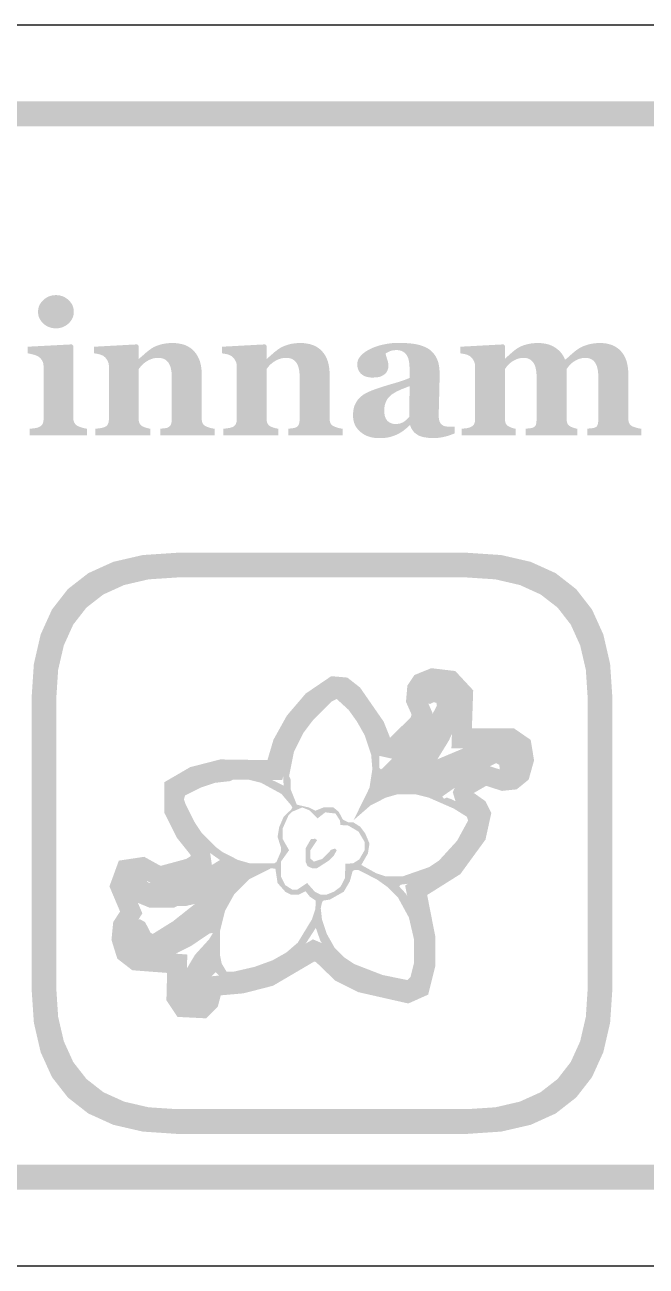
# Model space of a CAD drawing. Header units: millimetres. Extents: x 6 to 297, y 55 to 451.
# Drawn here: x 156.79 to 166.85, y 385.16 to 405.24 of the extents above; entities that cross this region are included whole.
import ezdxf

# ---------------------------------------------------------------- set-up
doc = ezdxf.new("R2010")
doc.units = ezdxf.units.MM
doc.layers.add('CUT', color=1, linetype='Continuous')
doc.layers.add('RASTER', color=7, linetype='Continuous')

msp = doc.modelspace()

# ---------------------------------------------------------------- hatches: boundary and pattern name
at = {"layer": 'RASTER'}
h = msp.add_hatch(color=7, dxfattribs=at)
h.paths.add_polyline_path([(141.2, 401.8), (141.234, 402.316), (141.337, 402.763), (141.509, 403.141), (141.75, 403.45), (142.059, 403.691), (142.438, 403.862), (142.884, 403.966), (143.4, 404), (200.6, 404), (201.116, 403.966), (201.563, 403.862), (201.941, 403.691), (202.25, 403.45), (202.491, 403.141), (202.663, 402.763), (202.766, 402.316), (202.8, 401.8), (202.8, 388.6), (202.766, 388.084), (202.663, 387.638), (202.491, 387.259), (202.25, 386.95), (201.941, 386.709), (201.563, 386.538), (201.116, 386.434), (200.6, 386.4), (143.4, 386.4), (142.884, 386.434), (142.438, 386.538), (142.059, 386.709), (141.75, 386.95), (141.509, 387.259), (141.337, 387.638), (141.234, 388.084), (141.2, 388.6)])
h.paths.add_polyline_path([(141.6, 401.8), (141.6, 388.6), (141.628, 388.178), (141.712, 387.813), (141.853, 387.503), (142.05, 387.25), (142.303, 387.053), (142.613, 386.912), (142.978, 386.828), (143.4, 386.8), (200.6, 386.8), (201.022, 386.828), (201.388, 386.912), (201.697, 387.053), (201.95, 387.25), (202.147, 387.503), (202.288, 387.813), (202.372, 388.178), (202.4, 388.6), (202.4, 401.8), (202.372, 402.222), (202.288, 402.588), (202.147, 402.897), (201.95, 403.15), (201.697, 403.347), (201.388, 403.487), (201.022, 403.572), (200.6, 403.6), (143.4, 403.6), (142.978, 403.572), (142.613, 403.487), (142.303, 403.347), (142.05, 403.15), (141.853, 402.897), (141.712, 402.588), (141.628, 402.222), (141.6, 401.8)], flags=0)
h = msp.add_hatch(color=7, dxfattribs=at)
h.paths.add_polyline_path([(157.797, 398.6), (156.871, 398.6), (156.871, 398.707), (156.881, 398.708), (156.89, 398.708), (156.899, 398.709), (156.909, 398.71), (156.918, 398.711), (156.927, 398.712), (156.937, 398.713), (156.946, 398.714), (156.955, 398.715), (156.963, 398.717), (156.972, 398.718), (156.98, 398.72), (156.988, 398.722), (156.995, 398.724), (157.002, 398.726), (157.009, 398.729), (157.02, 398.734), (157.03, 398.739), (157.04, 398.744), (157.049, 398.75), (157.057, 398.757), (157.063, 398.764), (157.07, 398.771), (157.075, 398.779), (157.079, 398.788), (157.083, 398.797), (157.086, 398.807), (157.089, 398.818), (157.091, 398.829), (157.093, 398.841), (157.093, 398.853), (157.094, 398.867), (157.094, 399.719), (157.093, 399.732), (157.092, 399.744), (157.09, 399.756), (157.088, 399.767), (157.085, 399.778), (157.081, 399.789), (157.076, 399.799), (157.07, 399.809), (157.064, 399.819), (157.058, 399.828), (157.051, 399.836), (157.044, 399.844), (157.036, 399.852), (157.029, 399.859), (157.02, 399.865), (157.012, 399.871), (157.005, 399.876), (156.997, 399.88), (156.988, 399.884), (156.979, 399.889), (156.968, 399.893), (156.957, 399.897), (156.945, 399.901), (156.932, 399.905), (156.919, 399.909), (156.906, 399.912), (156.893, 399.916), (156.881, 399.918), (156.869, 399.921), (156.857, 399.923), (156.846, 399.924), (156.834, 399.926), (156.834, 400.033), (157.552, 400.071), (157.574, 400.049), (157.574, 398.886), (157.575, 398.873), (157.576, 398.861), (157.577, 398.849), (157.58, 398.838), (157.583, 398.828), (157.587, 398.817), (157.591, 398.808), (157.596, 398.798), (157.602, 398.79), (157.608, 398.782), (157.615, 398.774), (157.623, 398.767), (157.631, 398.761), (157.64, 398.755), (157.649, 398.75), (157.659, 398.745), (157.667, 398.742), (157.674, 398.739), (157.682, 398.736), (157.69, 398.733), (157.698, 398.73), (157.706, 398.727), (157.715, 398.724), (157.724, 398.722), (157.732, 398.719), (157.741, 398.717), (157.75, 398.715), (157.76, 398.713), (157.769, 398.711), (157.778, 398.709), (157.787, 398.708), (157.797, 398.707)])
h.paths.add_polyline_path([(157.583, 400.598), (157.582, 400.571), (157.578, 400.544), (157.571, 400.519), (157.562, 400.495), (157.55, 400.472), (157.535, 400.45), (157.517, 400.428), (157.497, 400.408), (157.475, 400.39), (157.452, 400.374), (157.429, 400.361), (157.404, 400.35), (157.378, 400.341), (157.351, 400.335), (157.323, 400.331), (157.294, 400.33), (157.265, 400.331), (157.237, 400.335), (157.21, 400.341), (157.184, 400.35), (157.159, 400.361), (157.135, 400.374), (157.112, 400.39), (157.09, 400.408), (157.07, 400.428), (157.053, 400.45), (157.038, 400.472), (157.026, 400.495), (157.016, 400.519), (157.01, 400.544), (157.006, 400.571), (157.004, 400.598), (157.006, 400.625), (157.01, 400.652), (157.016, 400.677), (157.026, 400.701), (157.038, 400.725), (157.053, 400.747), (157.07, 400.768), (157.09, 400.788), (157.112, 400.807), (157.135, 400.823), (157.159, 400.837), (157.184, 400.848), (157.21, 400.856), (157.237, 400.863), (157.265, 400.866), (157.294, 400.868), (157.324, 400.866), (157.352, 400.863), (157.379, 400.856), (157.405, 400.848), (157.43, 400.837), (157.453, 400.823), (157.476, 400.807), (157.498, 400.788), (157.518, 400.768), (157.535, 400.747), (157.55, 400.725), (157.562, 400.701), (157.571, 400.677), (157.578, 400.652), (157.582, 400.625), (157.583, 400.598)])
for points in [[(159.865, 398.6), (158.983, 398.6), (158.983, 398.707), (158.991, 398.708), (158.998, 398.708), (159.006, 398.709), (159.014, 398.71), (159.023, 398.711), (159.032, 398.712), (159.041, 398.713), (159.051, 398.714), (159.06, 398.715), (159.069, 398.717), (159.078, 398.718), (159.086, 398.72), (159.093, 398.722), (159.099, 398.724), (159.105, 398.726), (159.111, 398.729), (159.118, 398.733), (159.125, 398.738), (159.131, 398.743), (159.137, 398.749), (159.142, 398.755), (159.147, 398.761), (159.151, 398.768), (159.155, 398.776), (159.158, 398.784), (159.161, 398.793), (159.163, 398.803), (159.165, 398.814), (159.166, 398.826), (159.167, 398.838), (159.168, 398.852), (159.168, 398.867), (159.168, 399.552), (159.167, 399.588), (159.165, 399.622), (159.16, 399.654), (159.154, 399.683), (159.147, 399.71), (159.137, 399.735), (159.126, 399.757), (159.113, 399.777), (159.098, 399.795), (159.082, 399.81), (159.065, 399.823), (159.045, 399.834), (159.024, 399.842), (159.001, 399.848), (158.977, 399.851), (158.951, 399.852), (158.937, 399.852), (158.922, 399.851), (158.908, 399.85), (158.895, 399.848), (158.881, 399.846), (158.868, 399.843), (158.855, 399.839), (158.842, 399.835), (158.829, 399.83), (158.817, 399.825), (158.804, 399.819), (158.792, 399.813), (158.78, 399.807), (158.767, 399.799), (158.755, 399.792), (158.743, 399.784), (158.733, 399.776), (158.723, 399.769), (158.714, 399.761), (158.705, 399.754), (158.697, 399.746), (158.689, 399.739), (158.682, 399.731), (158.675, 399.724), (158.669, 399.716), (158.663, 399.709), (158.657, 399.701), (158.651, 399.695), (158.646, 399.688), (158.641, 399.682), (158.636, 399.675), (158.632, 399.669), (158.632, 398.883), (158.632, 398.87), (158.633, 398.858), (158.634, 398.847), (158.635, 398.836), (158.638, 398.825), (158.64, 398.815), (158.643, 398.806), (158.646, 398.797), (158.65, 398.789), (158.655, 398.781), (158.66, 398.774), (158.666, 398.767), (158.672, 398.761), (158.679, 398.755), (158.687, 398.75), (158.695, 398.745), (158.701, 398.742), (158.707, 398.739), (158.714, 398.736), (158.721, 398.733), (158.729, 398.73), (158.737, 398.727), (158.745, 398.724), (158.753, 398.722), (158.762, 398.719), (158.771, 398.717), (158.78, 398.715), (158.788, 398.713), (158.797, 398.711), (158.805, 398.709), (158.814, 398.708), (158.822, 398.707), (158.822, 398.6), (157.932, 398.6), (157.932, 398.707), (157.941, 398.708), (157.95, 398.709), (157.959, 398.709), (157.968, 398.71), (157.978, 398.711), (157.987, 398.713), (157.996, 398.714), (158.006, 398.715), (158.015, 398.716), (158.024, 398.718), (158.032, 398.719), (158.04, 398.721), (158.048, 398.723), (158.055, 398.725), (158.063, 398.727), (158.069, 398.729), (158.081, 398.733), (158.091, 398.738), (158.1, 398.743), (158.109, 398.749), (158.116, 398.756), (158.123, 398.763), (158.129, 398.771), (158.134, 398.779), (158.138, 398.787), (158.141, 398.797), (158.145, 398.807), (158.147, 398.818), (158.149, 398.829), (158.15, 398.841), (158.151, 398.853), (158.151, 398.867), (158.151, 399.719), (158.151, 399.73), (158.15, 399.742), (158.148, 399.753), (158.146, 399.764), (158.142, 399.775), (158.138, 399.786), (158.133, 399.797), (158.128, 399.808), (158.122, 399.819), (158.115, 399.829), (158.108, 399.839), (158.101, 399.848), (158.093, 399.857), (158.085, 399.865), (158.076, 399.873), (158.066, 399.88), (158.06, 399.885), (158.052, 399.889), (158.045, 399.893), (158.037, 399.896), (158.028, 399.9), (158.019, 399.903), (158.01, 399.907), (158, 399.91), (157.99, 399.912), (157.979, 399.915), (157.968, 399.917), (157.957, 399.919), (157.946, 399.921), (157.935, 399.923), (157.923, 399.924), (157.911, 399.926), (157.911, 400.033), (158.61, 400.071), (158.632, 400.049), (158.632, 399.836), (158.638, 399.836), (158.648, 399.846), (158.659, 399.856), (158.671, 399.866), (158.683, 399.877), (158.696, 399.888), (158.709, 399.899), (158.723, 399.912), (158.737, 399.924), (158.752, 399.937), (158.766, 399.949), (158.78, 399.96), (158.794, 399.971), (158.807, 399.981), (158.82, 399.99), (158.833, 399.999), (158.846, 400.008), (158.86, 400.016), (158.875, 400.025), (158.891, 400.033), (158.908, 400.04), (158.927, 400.048), (158.946, 400.055), (158.966, 400.061), (158.988, 400.068), (159.01, 400.074), (159.032, 400.079), (159.055, 400.083), (159.079, 400.086), (159.102, 400.089), (159.126, 400.091), (159.151, 400.092), (159.175, 400.093), (159.233, 400.091), (159.287, 400.084), (159.338, 400.074), (159.384, 400.059), (159.427, 400.04), (159.466, 400.016), (159.502, 399.989), (159.533, 399.957), (159.561, 399.922), (159.586, 399.884), (159.606, 399.843), (159.623, 399.8), (159.636, 399.753), (159.645, 399.704), (159.651, 399.652), (159.653, 399.598), (159.653, 398.88), (159.653, 398.867), (159.654, 398.854), (159.655, 398.842), (159.657, 398.831), (159.659, 398.821), (159.662, 398.811), (159.665, 398.802), (159.669, 398.793), (159.673, 398.786), (159.679, 398.778), (159.685, 398.771), (159.692, 398.764), (159.7, 398.758), (159.709, 398.752), (159.718, 398.747), (159.729, 398.742), (159.735, 398.74), (159.741, 398.737), (159.748, 398.734), (159.755, 398.732), (159.763, 398.729), (159.77, 398.727), (159.778, 398.724), (159.787, 398.722), (159.796, 398.719), (159.805, 398.717), (159.814, 398.715), (159.824, 398.713), (159.834, 398.711), (159.844, 398.709), (159.854, 398.708), (159.865, 398.707)], [(161.935, 398.6), (161.053, 398.6), (161.053, 398.707), (161.06, 398.708), (161.068, 398.708), (161.076, 398.709), (161.084, 398.71), (161.093, 398.711), (161.102, 398.712), (161.111, 398.713), (161.121, 398.714), (161.13, 398.715), (161.139, 398.717), (161.148, 398.718), (161.155, 398.72), (161.163, 398.722), (161.169, 398.724), (161.175, 398.726), (161.181, 398.729), (161.188, 398.733), (161.195, 398.738), (161.201, 398.743), (161.207, 398.749), (161.212, 398.755), (161.217, 398.761), (161.221, 398.768), (161.225, 398.776), (161.228, 398.784), (161.23, 398.793), (161.233, 398.803), (161.234, 398.814), (161.236, 398.826), (161.237, 398.838), (161.238, 398.852), (161.238, 398.867), (161.238, 399.552), (161.237, 399.588), (161.234, 399.622), (161.23, 399.654), (161.224, 399.683), (161.216, 399.71), (161.207, 399.735), (161.196, 399.757), (161.183, 399.777), (161.168, 399.795), (161.152, 399.81), (161.134, 399.823), (161.115, 399.834), (161.094, 399.842), (161.071, 399.848), (161.047, 399.851), (161.021, 399.852), (161.006, 399.852), (160.992, 399.851), (160.978, 399.85), (160.964, 399.848), (160.951, 399.846), (160.938, 399.843), (160.925, 399.839), (160.912, 399.835), (160.899, 399.83), (160.887, 399.825), (160.874, 399.819), (160.862, 399.813), (160.85, 399.807), (160.837, 399.799), (160.825, 399.792), (160.813, 399.784), (160.803, 399.776), (160.793, 399.769), (160.783, 399.761), (160.775, 399.754), (160.766, 399.746), (160.759, 399.739), (160.752, 399.731), (160.745, 399.724), (160.739, 399.716), (160.733, 399.709), (160.727, 399.701), (160.721, 399.695), (160.716, 399.688), (160.711, 399.682), (160.706, 399.675), (160.702, 399.669), (160.702, 398.883), (160.702, 398.87), (160.703, 398.858), (160.704, 398.847), (160.705, 398.836), (160.707, 398.825), (160.71, 398.815), (160.713, 398.806), (160.716, 398.797), (160.72, 398.789), (160.725, 398.781), (160.73, 398.774), (160.736, 398.767), (160.742, 398.761), (160.749, 398.755), (160.757, 398.75), (160.765, 398.745), (160.771, 398.742), (160.777, 398.739), (160.784, 398.736), (160.791, 398.733), (160.799, 398.73), (160.806, 398.727), (160.815, 398.724), (160.823, 398.722), (160.832, 398.719), (160.841, 398.717), (160.849, 398.715), (160.858, 398.713), (160.867, 398.711), (160.875, 398.709), (160.884, 398.708), (160.892, 398.707), (160.892, 398.6), (160.001, 398.6), (160.001, 398.707), (160.011, 398.708), (160.02, 398.709), (160.029, 398.709), (160.038, 398.71), (160.048, 398.711), (160.057, 398.713), (160.066, 398.714), (160.075, 398.715), (160.085, 398.716), (160.093, 398.718), (160.102, 398.719), (160.11, 398.721), (160.118, 398.723), (160.125, 398.725), (160.132, 398.727), (160.139, 398.729), (160.15, 398.733), (160.161, 398.738), (160.17, 398.743), (160.179, 398.749), (160.186, 398.756), (160.193, 398.763), (160.199, 398.771), (160.204, 398.779), (160.208, 398.787), (160.211, 398.797), (160.214, 398.807), (160.217, 398.818), (160.219, 398.829), (160.22, 398.841), (160.221, 398.853), (160.221, 398.867), (160.221, 399.719), (160.221, 399.73), (160.22, 399.742), (160.218, 399.753), (160.215, 399.764), (160.212, 399.775), (160.208, 399.786), (160.203, 399.797), (160.198, 399.808), (160.192, 399.819), (160.185, 399.829), (160.178, 399.839), (160.171, 399.848), (160.163, 399.857), (160.154, 399.865), (160.146, 399.873), (160.136, 399.88), (160.129, 399.885), (160.122, 399.889), (160.114, 399.893), (160.106, 399.896), (160.098, 399.9), (160.089, 399.903), (160.079, 399.907), (160.07, 399.91), (160.059, 399.912), (160.049, 399.915), (160.038, 399.917), (160.027, 399.919), (160.016, 399.921), (160.005, 399.923), (159.993, 399.924), (159.981, 399.926), (159.981, 400.033), (160.68, 400.071), (160.702, 400.049), (160.702, 399.836), (160.708, 399.836), (160.718, 399.846), (160.729, 399.856), (160.741, 399.866), (160.753, 399.877), (160.766, 399.888), (160.779, 399.899), (160.793, 399.912), (160.807, 399.924), (160.822, 399.937), (160.836, 399.949), (160.85, 399.96), (160.864, 399.971), (160.877, 399.981), (160.89, 399.99), (160.903, 399.999), (160.916, 400.008), (160.93, 400.016), (160.945, 400.025), (160.961, 400.033), (160.978, 400.04), (160.996, 400.048), (161.016, 400.055), (161.036, 400.061), (161.058, 400.068), (161.08, 400.074), (161.102, 400.079), (161.125, 400.083), (161.148, 400.086), (161.172, 400.089), (161.196, 400.091), (161.22, 400.092), (161.245, 400.093), (161.303, 400.091), (161.357, 400.084), (161.407, 400.074), (161.454, 400.059), (161.497, 400.04), (161.536, 400.016), (161.572, 399.989), (161.603, 399.957), (161.631, 399.922), (161.656, 399.884), (161.676, 399.843), (161.693, 399.8), (161.706, 399.753), (161.715, 399.704), (161.721, 399.652), (161.723, 399.598), (161.723, 398.88), (161.723, 398.867), (161.724, 398.854), (161.725, 398.842), (161.727, 398.831), (161.729, 398.821), (161.732, 398.811), (161.735, 398.802), (161.739, 398.793), (161.743, 398.786), (161.749, 398.778), (161.755, 398.771), (161.762, 398.764), (161.77, 398.758), (161.779, 398.752), (161.788, 398.747), (161.799, 398.742), (161.805, 398.74), (161.811, 398.737), (161.818, 398.734), (161.825, 398.732), (161.832, 398.729), (161.84, 398.727), (161.848, 398.724), (161.857, 398.722), (161.865, 398.719), (161.874, 398.717), (161.884, 398.715), (161.893, 398.713), (161.903, 398.711), (161.914, 398.709), (161.924, 398.708), (161.935, 398.707)], [(166.769, 398.6), (165.896, 398.6), (165.896, 398.707), (165.904, 398.708), (165.912, 398.709), (165.921, 398.71), (165.929, 398.711), (165.937, 398.712), (165.946, 398.713), (165.955, 398.714), (165.963, 398.714), (165.972, 398.715), (165.98, 398.716), (165.988, 398.718), (165.996, 398.719), (166.003, 398.721), (166.01, 398.724), (166.016, 398.726), (166.022, 398.729), (166.03, 398.733), (166.037, 398.737), (166.043, 398.743), (166.048, 398.748), (166.053, 398.755), (166.057, 398.762), (166.06, 398.77), (166.063, 398.778), (166.065, 398.787), (166.067, 398.796), (166.068, 398.807), (166.07, 398.817), (166.071, 398.829), (166.071, 398.841), (166.072, 398.853), (166.072, 398.867), (166.072, 399.551), (166.071, 399.587), (166.068, 399.621), (166.064, 399.653), (166.058, 399.683), (166.051, 399.71), (166.042, 399.735), (166.031, 399.757), (166.018, 399.777), (166.004, 399.795), (165.989, 399.81), (165.972, 399.823), (165.953, 399.834), (165.933, 399.842), (165.912, 399.848), (165.889, 399.851), (165.865, 399.852), (165.85, 399.852), (165.835, 399.851), (165.82, 399.85), (165.806, 399.847), (165.792, 399.845), (165.779, 399.841), (165.766, 399.837), (165.753, 399.833), (165.741, 399.828), (165.729, 399.822), (165.718, 399.816), (165.706, 399.811), (165.695, 399.804), (165.684, 399.798), (165.673, 399.791), (165.663, 399.784), (165.653, 399.776), (165.643, 399.768), (165.634, 399.761), (165.625, 399.753), (165.617, 399.745), (165.61, 399.737), (165.603, 399.73), (165.597, 399.722), (165.591, 399.715), (165.586, 399.707), (165.581, 399.7), (165.576, 399.694), (165.571, 399.687), (165.566, 399.681), (165.562, 399.675), (165.558, 399.669), (165.558, 398.883), (165.558, 398.87), (165.558, 398.858), (165.559, 398.846), (165.561, 398.835), (165.562, 398.825), (165.565, 398.815), (165.567, 398.806), (165.57, 398.797), (165.574, 398.789), (165.578, 398.781), (165.582, 398.774), (165.588, 398.768), (165.594, 398.761), (165.601, 398.755), (165.608, 398.75), (165.616, 398.745), (165.622, 398.742), (165.628, 398.739), (165.635, 398.736), (165.641, 398.733), (165.648, 398.73), (165.655, 398.727), (165.662, 398.724), (165.67, 398.722), (165.677, 398.719), (165.685, 398.717), (165.693, 398.715), (165.701, 398.713), (165.709, 398.711), (165.717, 398.709), (165.725, 398.708), (165.733, 398.707), (165.733, 398.6), (164.897, 398.6), (164.897, 398.707), (164.904, 398.708), (164.912, 398.708), (164.919, 398.709), (164.928, 398.71), (164.936, 398.711), (164.945, 398.712), (164.955, 398.713), (164.964, 398.714), (164.974, 398.715), (164.983, 398.717), (164.991, 398.718), (164.999, 398.72), (165.006, 398.722), (165.012, 398.724), (165.018, 398.726), (165.023, 398.729), (165.03, 398.733), (165.037, 398.738), (165.043, 398.743), (165.048, 398.749), (165.053, 398.755), (165.057, 398.761), (165.061, 398.768), (165.063, 398.776), (165.065, 398.784), (165.067, 398.793), (165.069, 398.803), (165.07, 398.814), (165.071, 398.826), (165.072, 398.838), (165.073, 398.852), (165.073, 398.867), (165.073, 399.551), (165.072, 399.587), (165.069, 399.621), (165.065, 399.653), (165.059, 399.683), (165.052, 399.71), (165.043, 399.735), (165.032, 399.757), (165.019, 399.777), (165.005, 399.795), (164.99, 399.81), (164.973, 399.823), (164.954, 399.834), (164.934, 399.842), (164.913, 399.848), (164.89, 399.851), (164.866, 399.852), (164.851, 399.852), (164.836, 399.851), (164.821, 399.85), (164.807, 399.847), (164.793, 399.845), (164.78, 399.841), (164.767, 399.837), (164.754, 399.833), (164.742, 399.828), (164.73, 399.822), (164.718, 399.816), (164.707, 399.811), (164.696, 399.804), (164.685, 399.798), (164.674, 399.791), (164.664, 399.784), (164.654, 399.776), (164.644, 399.768), (164.635, 399.761), (164.626, 399.753), (164.618, 399.745), (164.611, 399.737), (164.604, 399.73), (164.598, 399.722), (164.592, 399.715), (164.587, 399.707), (164.582, 399.7), (164.577, 399.694), (164.572, 399.687), (164.567, 399.681), (164.563, 399.675), (164.559, 399.669), (164.559, 398.883), (164.559, 398.87), (164.559, 398.858), (164.56, 398.847), (164.562, 398.836), (164.564, 398.825), (164.566, 398.816), (164.569, 398.806), (164.572, 398.798), (164.575, 398.79), (164.58, 398.782), (164.585, 398.775), (164.59, 398.768), (164.596, 398.761), (164.603, 398.755), (164.611, 398.75), (164.619, 398.745), (164.625, 398.742), (164.631, 398.739), (164.637, 398.736), (164.644, 398.733), (164.651, 398.73), (164.658, 398.727), (164.665, 398.724), (164.672, 398.722), (164.68, 398.719), (164.687, 398.717), (164.695, 398.715), (164.703, 398.713), (164.711, 398.711), (164.719, 398.709), (164.727, 398.708), (164.736, 398.707), (164.736, 398.6), (163.858, 398.6), (163.858, 398.707), (163.868, 398.708), (163.877, 398.708), (163.887, 398.709), (163.896, 398.71), (163.905, 398.711), (163.915, 398.712), (163.924, 398.713), (163.933, 398.714), (163.942, 398.715), (163.951, 398.717), (163.959, 398.718), (163.967, 398.72), (163.975, 398.722), (163.982, 398.724), (163.989, 398.726), (163.996, 398.729), (164.007, 398.734), (164.018, 398.739), (164.027, 398.744), (164.036, 398.75), (164.043, 398.757), (164.05, 398.764), (164.056, 398.771), (164.061, 398.779), (164.065, 398.788), (164.068, 398.797), (164.071, 398.807), (164.074, 398.818), (164.076, 398.829), (164.077, 398.841), (164.078, 398.853), (164.078, 398.867), (164.078, 399.719), (164.078, 399.731), (164.077, 399.742), (164.075, 399.754), (164.072, 399.765), (164.068, 399.777), (164.064, 399.788), (164.059, 399.799), (164.053, 399.811), (164.047, 399.822), (164.04, 399.832), (164.033, 399.841), (164.026, 399.85), (164.018, 399.859), (164.01, 399.867), (164.002, 399.874), (163.993, 399.88), (163.986, 399.885), (163.979, 399.889), (163.971, 399.893), (163.963, 399.896), (163.955, 399.9), (163.946, 399.903), (163.936, 399.907), (163.927, 399.91), (163.916, 399.912), (163.906, 399.915), (163.895, 399.917), (163.884, 399.919), (163.873, 399.921), (163.862, 399.923), (163.85, 399.924), (163.838, 399.926), (163.838, 400.033), (164.537, 400.071), (164.559, 400.049), (164.559, 399.842), (164.564, 399.842), (164.575, 399.852), (164.586, 399.861), (164.597, 399.872), (164.609, 399.882), (164.622, 399.893), (164.635, 399.905), (164.648, 399.917), (164.662, 399.929), (164.676, 399.942), (164.69, 399.953), (164.703, 399.964), (164.717, 399.975), (164.73, 399.985), (164.743, 399.994), (164.756, 400.003), (164.768, 400.011), (164.782, 400.019), (164.797, 400.027), (164.813, 400.035), (164.83, 400.043), (164.848, 400.05), (164.867, 400.057), (164.886, 400.063), (164.907, 400.069), (164.929, 400.075), (164.951, 400.079), (164.973, 400.084), (164.996, 400.087), (165.02, 400.089), (165.044, 400.091), (165.068, 400.092), (165.093, 400.093), (165.134, 400.092), (165.173, 400.088), (165.211, 400.082), (165.247, 400.075), (165.281, 400.064), (165.313, 400.052), (165.343, 400.037), (165.372, 400.02), (165.399, 400.001), (165.424, 399.981), (165.447, 399.959), (165.468, 399.936), (165.487, 399.911), (165.504, 399.885), (165.519, 399.857), (165.531, 399.828), (165.544, 399.828), (165.555, 399.838), (165.567, 399.848), (165.579, 399.859), (165.592, 399.871), (165.605, 399.882), (165.619, 399.895), (165.633, 399.907), (165.648, 399.921), (165.664, 399.934), (165.679, 399.946), (165.693, 399.958), (165.707, 399.969), (165.721, 399.979), (165.735, 399.989), (165.748, 399.998), (165.761, 400.006), (165.776, 400.015), (165.792, 400.024), (165.809, 400.032), (165.826, 400.04), (165.845, 400.047), (165.865, 400.055), (165.885, 400.061), (165.907, 400.068), (165.929, 400.074), (165.952, 400.079), (165.975, 400.083), (165.999, 400.086), (166.023, 400.089), (166.047, 400.091), (166.072, 400.092), (166.097, 400.093), (166.15, 400.091), (166.201, 400.085), (166.248, 400.074), (166.292, 400.06), (166.333, 400.042), (166.371, 400.019), (166.406, 399.993), (166.437, 399.962), (166.465, 399.928), (166.489, 399.89), (166.51, 399.849), (166.527, 399.804), (166.54, 399.756), (166.549, 399.705), (166.555, 399.65), (166.557, 399.592), (166.557, 398.88), (166.557, 398.867), (166.558, 398.854), (166.559, 398.842), (166.561, 398.831), (166.563, 398.82), (166.566, 398.81), (166.569, 398.801), (166.573, 398.793), (166.577, 398.785), (166.582, 398.777), (166.589, 398.77), (166.595, 398.764), (166.603, 398.757), (166.612, 398.752), (166.621, 398.747), (166.631, 398.742), (166.637, 398.74), (166.644, 398.737), (166.65, 398.734), (166.658, 398.732), (166.665, 398.729), (166.673, 398.727), (166.681, 398.724), (166.689, 398.722), (166.698, 398.719), (166.707, 398.717), (166.717, 398.715), (166.726, 398.713), (166.737, 398.711), (166.747, 398.709), (166.758, 398.708), (166.769, 398.707)]]:
    msp.add_hatch(color=7, dxfattribs=at).paths.add_polyline_path(points)
h = msp.add_hatch(color=7, dxfattribs=at)
h.paths.add_polyline_path([(163.746, 398.631), (163.729, 398.624), (163.712, 398.617), (163.694, 398.611), (163.675, 398.604), (163.656, 398.598), (163.636, 398.591), (163.615, 398.585), (163.593, 398.579), (163.571, 398.574), (163.549, 398.569), (163.526, 398.565), (163.503, 398.562), (163.479, 398.559), (163.456, 398.558), (163.432, 398.556), (163.407, 398.556), (163.364, 398.557), (163.323, 398.559), (163.285, 398.564), (163.251, 398.569), (163.219, 398.577), (163.191, 398.586), (163.165, 398.597), (163.142, 398.61), (163.122, 398.624), (163.103, 398.639), (163.086, 398.656), (163.071, 398.675), (163.057, 398.694), (163.045, 398.716), (163.035, 398.738), (163.026, 398.763), (163.018, 398.763), (163.005, 398.75), (162.993, 398.739), (162.981, 398.727), (162.969, 398.716), (162.957, 398.706), (162.945, 398.696), (162.933, 398.687), (162.922, 398.678), (162.91, 398.669), (162.898, 398.661), (162.886, 398.653), (162.874, 398.645), (162.861, 398.638), (162.849, 398.631), (162.836, 398.624), (162.823, 398.618), (162.806, 398.61), (162.789, 398.603), (162.772, 398.596), (162.755, 398.59), (162.739, 398.584), (162.722, 398.579), (162.706, 398.574), (162.69, 398.57), (162.673, 398.566), (162.655, 398.563), (162.635, 398.561), (162.614, 398.558), (162.591, 398.557), (162.566, 398.556), (162.54, 398.555), (162.512, 398.555), (162.471, 398.556), (162.43, 398.561), (162.392, 398.569), (162.355, 398.58), (162.319, 398.594), (162.285, 398.611), (162.253, 398.631), (162.222, 398.655), (162.194, 398.681), (162.17, 398.709), (162.149, 398.739), (162.132, 398.772), (162.119, 398.806), (162.11, 398.842), (162.104, 398.88), (162.102, 398.921), (162.102, 398.944), (162.104, 398.967), (162.106, 398.988), (162.109, 399.009), (162.112, 399.029), (162.117, 399.048), (162.122, 399.066), (162.128, 399.083), (162.135, 399.099), (162.143, 399.115), (162.151, 399.13), (162.16, 399.145), (162.17, 399.16), (162.18, 399.174), (162.191, 399.188), (162.203, 399.201), (162.214, 399.212), (162.226, 399.223), (162.238, 399.233), (162.251, 399.243), (162.263, 399.253), (162.277, 399.262), (162.291, 399.27), (162.305, 399.278), (162.32, 399.286), (162.335, 399.293), (162.35, 399.301), (162.366, 399.308), (162.382, 399.315), (162.398, 399.322), (162.415, 399.329), (162.432, 399.335), (162.465, 399.347), (162.501, 399.36), (162.538, 399.372), (162.577, 399.385), (162.617, 399.397), (162.659, 399.41), (162.703, 399.423), (162.748, 399.436), (162.793, 399.449), (162.834, 399.461), (162.872, 399.473), (162.908, 399.485), (162.94, 399.496), (162.969, 399.508), (162.995, 399.518), (163.018, 399.529), (163.018, 399.669), (163.017, 399.679), (163.017, 399.689), (163.017, 399.7), (163.016, 399.712), (163.015, 399.724), (163.014, 399.737), (163.013, 399.751), (163.012, 399.766), (163.01, 399.781), (163.008, 399.795), (163.005, 399.808), (163.003, 399.821), (162.999, 399.834), (162.996, 399.845), (162.991, 399.857), (162.987, 399.867), (162.981, 399.879), (162.975, 399.89), (162.968, 399.9), (162.96, 399.91), (162.952, 399.92), (162.943, 399.929), (162.933, 399.938), (162.922, 399.946), (162.911, 399.954), (162.899, 399.96), (162.885, 399.966), (162.871, 399.97), (162.857, 399.974), (162.841, 399.976), (162.824, 399.978), (162.807, 399.978), (162.791, 399.978), (162.776, 399.977), (162.761, 399.976), (162.747, 399.974), (162.734, 399.971), (162.722, 399.968), (162.71, 399.964), (162.699, 399.96), (162.688, 399.956), (162.678, 399.951), (162.669, 399.946), (162.66, 399.942), (162.652, 399.937), (162.644, 399.932), (162.636, 399.928), (162.629, 399.923), (162.631, 399.915), (162.633, 399.906), (162.635, 399.896), (162.638, 399.886), (162.641, 399.874), (162.645, 399.862), (162.649, 399.848), (162.654, 399.833), (162.659, 399.818), (162.663, 399.804), (162.667, 399.789), (162.67, 399.774), (162.672, 399.76), (162.674, 399.746), (162.674, 399.732), (162.675, 399.718), (162.675, 399.711), (162.674, 399.704), (162.673, 399.697), (162.672, 399.69), (162.67, 399.682), (162.667, 399.673), (162.665, 399.665), (162.662, 399.655), (162.658, 399.646), (162.654, 399.638), (162.65, 399.63), (162.646, 399.622), (162.641, 399.615), (162.635, 399.608), (162.63, 399.602), (162.624, 399.596), (162.615, 399.589), (162.606, 399.582), (162.597, 399.576), (162.588, 399.57), (162.578, 399.565), (162.568, 399.56), (162.558, 399.555), (162.548, 399.551), (162.537, 399.547), (162.524, 399.544), (162.511, 399.541), (162.495, 399.539), (162.478, 399.537), (162.46, 399.536), (162.441, 399.535), (162.42, 399.535), (162.39, 399.535), (162.362, 399.538), (162.336, 399.543), (162.312, 399.549), (162.29, 399.558), (162.269, 399.568), (162.251, 399.58), (162.234, 399.594), (162.219, 399.609), (162.206, 399.626), (162.196, 399.643), (162.187, 399.662), (162.18, 399.682), (162.175, 399.703), (162.172, 399.725), (162.171, 399.748), (162.172, 399.769), (162.175, 399.788), (162.18, 399.808), (162.187, 399.826), (162.196, 399.844), (162.208, 399.862), (162.221, 399.879), (162.236, 399.896), (162.253, 399.912), (162.27, 399.927), (162.289, 399.941), (162.308, 399.955), (162.329, 399.968), (162.35, 399.981), (162.372, 399.992), (162.395, 400.003), (162.419, 400.014), (162.443, 400.024), (162.468, 400.033), (162.494, 400.042), (162.521, 400.051), (162.549, 400.058), (162.578, 400.065), (162.607, 400.071), (162.637, 400.077), (162.666, 400.082), (162.695, 400.086), (162.723, 400.09), (162.751, 400.092), (162.778, 400.094), (162.804, 400.095), (162.83, 400.096), (162.865, 400.095), (162.9, 400.095), (162.933, 400.093), (162.966, 400.091), (162.999, 400.089), (163.03, 400.086), (163.061, 400.083), (163.091, 400.079), (163.12, 400.074), (163.149, 400.068), (163.177, 400.061), (163.204, 400.053), (163.23, 400.044), (163.256, 400.033), (163.281, 400.022), (163.305, 400.009), (163.327, 399.996), (163.348, 399.981), (163.368, 399.964), (163.386, 399.946), (163.404, 399.927), (163.42, 399.906), (163.435, 399.884), (163.449, 399.86), (163.462, 399.835), (163.472, 399.808), (163.482, 399.779), (163.489, 399.748), (163.495, 399.716), (163.499, 399.681), (163.502, 399.645), (163.502, 399.606), (163.502, 399.564), (163.502, 399.52), (163.502, 399.474), (163.501, 399.425), (163.5, 399.375), (163.499, 399.323), (163.497, 399.27), (163.496, 399.214), (163.494, 399.159), (163.493, 399.11), (163.492, 399.065), (163.491, 399.026), (163.49, 398.991), (163.49, 398.961), (163.489, 398.935), (163.489, 398.915), (163.49, 398.899), (163.49, 398.884), (163.492, 398.869), (163.494, 398.856), (163.497, 398.843), (163.5, 398.832), (163.504, 398.821), (163.509, 398.811), (163.514, 398.802), (163.52, 398.793), (163.527, 398.785), (163.534, 398.778), (163.542, 398.771), (163.551, 398.765), (163.56, 398.759), (163.57, 398.754), (163.576, 398.751), (163.584, 398.749), (163.593, 398.746), (163.602, 398.744), (163.612, 398.743), (163.623, 398.742), (163.635, 398.741), (163.648, 398.74), (163.661, 398.739), (163.674, 398.739), (163.687, 398.739), (163.699, 398.738), (163.711, 398.738), (163.723, 398.738), (163.734, 398.738), (163.746, 398.738)])
h.paths.add_polyline_path([(163.018, 399.394), (162.997, 399.387), (162.977, 399.38), (162.956, 399.372), (162.936, 399.364), (162.916, 399.356), (162.895, 399.348), (162.875, 399.339), (162.855, 399.33), (162.835, 399.321), (162.817, 399.312), (162.799, 399.303), (162.782, 399.293), (162.766, 399.284), (162.751, 399.274), (162.736, 399.265), (162.723, 399.255), (162.71, 399.244), (162.698, 399.233), (162.686, 399.221), (162.675, 399.208), (162.665, 399.195), (162.655, 399.18), (162.646, 399.166), (162.638, 399.15), (162.631, 399.134), (162.625, 399.117), (162.619, 399.099), (162.615, 399.081), (162.612, 399.062), (162.609, 399.042), (162.608, 399.021), (162.607, 399), (162.608, 398.972), (162.611, 398.947), (162.615, 398.923), (162.62, 398.901), (162.628, 398.882), (162.637, 398.864), (162.647, 398.848), (162.659, 398.834), (162.673, 398.822), (162.687, 398.812), (162.702, 398.803), (162.717, 398.796), (162.734, 398.79), (162.751, 398.786), (162.769, 398.784), (162.788, 398.783), (162.807, 398.784), (162.826, 398.785), (162.844, 398.788), (162.861, 398.791), (162.877, 398.796), (162.892, 398.802), (162.907, 398.808), (162.92, 398.816), (162.933, 398.825), (162.945, 398.834), (162.957, 398.843), (162.969, 398.853), (162.98, 398.863), (162.991, 398.874), (163.002, 398.886), (163.012, 398.897)], flags=0)
h = msp.add_hatch(color=7, dxfattribs=at)
h.paths.add_polyline_path([(156.9, 394.35), (156.937, 394.901), (157.047, 395.378), (157.23, 395.782), (157.488, 396.113), (157.818, 396.37), (158.222, 396.553), (158.699, 396.663), (159.25, 396.7), (163.95, 396.7), (164.501, 396.663), (164.978, 396.553), (165.382, 396.37), (165.713, 396.112), (165.97, 395.782), (166.153, 395.378), (166.263, 394.901), (166.3, 394.35), (166.3, 389.65), (166.263, 389.099), (166.153, 388.622), (165.97, 388.218), (165.713, 387.888), (165.382, 387.63), (164.978, 387.447), (164.501, 387.337), (163.95, 387.3), (159.25, 387.3), (158.699, 387.337), (158.222, 387.447), (157.818, 387.63), (157.488, 387.888), (157.23, 388.218), (157.047, 388.622), (156.937, 389.099), (156.9, 389.65)])
h.paths.add_polyline_path([(157.3, 394.35), (157.3, 389.65), (157.33, 389.193), (157.422, 388.797), (157.574, 388.462), (157.788, 388.188), (158.062, 387.974), (158.397, 387.822), (158.793, 387.73), (159.25, 387.7), (163.95, 387.7), (164.407, 387.73), (164.803, 387.822), (165.138, 387.974), (165.413, 388.188), (165.626, 388.462), (165.778, 388.797), (165.87, 389.193), (165.9, 389.65), (165.9, 394.35), (165.87, 394.807), (165.778, 395.203), (165.626, 395.538), (165.413, 395.813), (165.138, 396.026), (164.803, 396.178), (164.407, 396.27), (163.95, 396.3), (159.25, 396.3), (158.793, 396.27), (158.397, 396.178), (158.062, 396.026), (157.788, 395.813), (157.574, 395.538), (157.422, 395.203), (157.33, 394.807), (157.3, 394.35)], flags=0)
h = msp.add_hatch(color=7, dxfattribs=at)
h.paths.add_polyline_path([(163.368, 394.833), (163.757, 394.787), (164.047, 394.475), (164.026, 393.859), (164.708, 393.859), (164.978, 393.673), (165.032, 393.342), (164.945, 393.031), (164.751, 392.873), (164.511, 392.848), (164.257, 392.93), (164.061, 392.817), (164.057, 392.807), (164.054, 392.817), (164.244, 392.682), (164.34, 392.49), (164.246, 392.061), (163.839, 391.502), (163.302, 391.164), (163.433, 390.496), (163.433, 390.009), (163.319, 389.553), (162.997, 389.409), (162.19, 389.592), (161.814, 389.779), (161.506, 390.076), (161.477, 390.089), (160.807, 389.696), (160.328, 389.573), (159.962, 389.541), (159.913, 389.356), (159.726, 389.169), (159.261, 389.192), (159.082, 389.461), (159.093, 389.904), (158.53, 389.947), (158.287, 390.135), (158.193, 390.437), (158.221, 390.726), (158.332, 390.897), (158.16, 391.303), (158.312, 391.72), (158.723, 391.782), (158.988, 391.635), (159.404, 391.748), (159.475, 391.793), (159.471, 391.815), (159.252, 392.089), (159.049, 392.492), (159.049, 392.989), (159.466, 393.232), (159.953, 393.357), (160.717, 393.346), (160.815, 393.677), (161.031, 394.065), (161.337, 394.423), (161.75, 394.704), (162.011, 394.681), (162.216, 394.52), (162.599, 393.967), (162.703, 393.704), (162.699, 393.705), (163.036, 394.037), (163.05, 394.084), (162.959, 394.289), (162.982, 394.552), (163.095, 394.722)])
h.paths.add_polyline_path([(163.412, 394.506), (163.307, 394.463), (163.293, 394.442), (163.285, 394.343), (163.39, 394.107), (163.319, 393.867), (162.8, 393.354), (162.467, 393.429), (162.315, 393.815), (161.98, 394.298), (161.888, 394.371), (161.836, 394.375), (161.552, 394.183), (161.295, 393.881), (161.112, 393.552), (160.955, 393.022), (159.991, 393.037), (159.589, 392.933), (159.369, 392.805), (159.369, 392.568), (159.522, 392.263), (159.776, 391.947), (159.82, 391.635), (159.535, 391.451), (158.946, 391.293), (158.663, 391.449), (158.548, 391.432), (158.504, 391.311), (158.693, 390.866), (158.532, 390.618), (158.518, 390.47), (158.563, 390.326), (158.65, 390.259), (159.42, 390.201), (159.405, 389.554), (159.438, 389.504), (159.601, 389.496), (159.626, 389.521), (159.71, 389.841), (160.274, 389.889), (160.684, 389.995), (161.454, 390.447), (161.686, 390.347), (162, 390.044), (162.298, 389.896), (162.964, 389.745), (163.046, 389.781), (163.113, 390.048), (163.113, 390.465), (162.946, 391.318), (163.616, 391.74), (163.948, 392.195), (164.003, 392.448), (163.993, 392.468), (163.779, 392.62), (163.717, 392.827), (163.809, 393.04), (164.219, 393.278), (164.545, 393.173), (164.623, 393.181), (164.664, 393.214), (164.704, 393.36), (164.684, 393.487), (164.608, 393.539), (163.695, 393.539), (163.722, 394.354), (163.603, 394.483), (163.412, 394.506)], flags=0)
h = msp.add_hatch(color=7, dxfattribs=at)
h.paths.add_polyline_path([(163.414, 394.593), (163.566, 394.601), (163.653, 394.555), (163.76, 394.476), (163.831, 394.335), (163.831, 394.095), (163.805, 393.989), (163.653, 393.662), (163.467, 393.359), (164.017, 393.59), (164.363, 393.67), (164.576, 393.644), (164.716, 393.572), (164.77, 393.519), (164.815, 393.404), (164.754, 393.2), (164.663, 393.104), (164.629, 393.085), (164.488, 393.104), (164.469, 393.271), (164.416, 393.298), (164.063, 393.12), (163.547, 392.758), (163.573, 392.721), (163.619, 392.74), (163.698, 392.713), (163.946, 392.588), (164.079, 392.482), (164.097, 392.368), (164.044, 392.235), (163.946, 392.041), (163.813, 391.855), (163.547, 391.589), (163.3, 391.437), (163.087, 391.358), (162.874, 391.331), (162.848, 391.304), (162.962, 391.18), (163.087, 390.932), (163.193, 390.507), (163.193, 390.002), (163.095, 389.702), (163.007, 389.656), (162.795, 389.683), (162.236, 389.842), (161.989, 389.967), (161.67, 390.26), (161.572, 390.427), (161.5, 390.632), (161.261, 390.26), (160.995, 390.074), (160.695, 389.922), (160.163, 389.789), (160.004, 389.789), (159.879, 389.914), (159.756, 389.797), (159.685, 389.683), (159.711, 389.577), (159.693, 389.462), (159.552, 389.364), (159.411, 389.409), (159.313, 389.55), (159.313, 389.736), (159.366, 389.896), (159.544, 390.196), (159.772, 390.446), (159.836, 390.552), (159.783, 390.542), (159.48, 390.34), (159.233, 390.215), (158.967, 390.135), (158.728, 390.135), (158.56, 390.207), (158.454, 390.34), (158.409, 390.48), (158.454, 390.648), (158.497, 390.712), (158.568, 390.746), (158.648, 390.773), (158.736, 390.728), (158.826, 390.552), (158.861, 390.534), (159.188, 390.738), (159.544, 391.02), (159.392, 390.985), (159.259, 390.985), (159.206, 390.959), (158.808, 390.959), (158.507, 391.084), (158.409, 391.251), (158.409, 391.384), (158.454, 391.472), (158.534, 391.552), (158.621, 391.57), (158.709, 391.525), (158.773, 391.376), (158.808, 391.358), (158.94, 391.358), (159.339, 391.464), (159.818, 391.65), (159.95, 391.73), (159.81, 391.828), (159.597, 392.041), (159.464, 392.227), (159.366, 392.394), (159.259, 392.66), (159.278, 392.828), (159.411, 392.934), (159.578, 393.006), (159.818, 393.085), (160.083, 393.139), (160.456, 393.139), (160.721, 393.059), (160.979, 392.934), (160.961, 393.298), (161.04, 393.564), (161.165, 393.811), (161.272, 393.971), (161.564, 394.29), (161.838, 394.468), (161.952, 394.422), (162.058, 394.316), (162.324, 393.944), (162.502, 393.537), (162.529, 393.431), (162.529, 393.218), (162.555, 393.192), (163.175, 393.795), (163.387, 394.088), (163.459, 394.228), (163.451, 394.274), (163.406, 394.282), (163.353, 394.255), (163.239, 394.274), (163.193, 394.335), (163.193, 394.414), (163.265, 394.529)])
h.paths.add_polyline_path([(161.838, 394.335), (161.75, 394.29), (161.458, 393.997), (161.298, 393.784), (161.147, 393.484), (161.067, 393.085), (161.093, 393.032), (161.093, 392.873), (161.192, 392.626), (161.386, 392.58), (161.492, 392.527), (161.625, 392.58), (161.785, 392.58), (161.872, 392.509), (161.936, 392.386), (162.024, 392.341), (162.104, 392.341), (162.218, 392.269), (162.298, 392.163), (162.369, 391.996), (162.343, 391.836), (162.236, 391.65), (162.476, 391.517), (162.635, 391.464), (162.901, 391.464), (163.334, 391.615), (163.494, 391.722), (163.786, 392.041), (163.964, 392.368), (163.946, 392.429), (163.733, 392.562), (163.326, 392.74), (163.114, 392.793), (162.821, 392.793), (162.635, 392.74), (162.388, 392.615), (162.112, 392.376), (162.369, 392.899), (162.415, 393.2), (162.396, 393.431), (162.29, 393.75), (162.165, 393.971), (162.032, 394.157)], flags=0)
h.paths.add_polyline_path([(160.163, 393.032), (160.11, 393.006), (159.871, 392.979), (159.632, 392.899), (159.384, 392.774), (159.366, 392.713), (159.392, 392.634), (159.544, 392.333), (159.65, 392.174), (159.889, 391.934), (159.996, 391.855), (160.243, 391.73), (160.429, 391.677), (160.828, 391.677), (160.862, 391.695), (160.934, 391.863), (160.934, 391.942), (160.881, 392.102), (160.907, 392.261), (160.979, 392.429), (161.101, 392.546), (161.12, 392.58), (161.101, 392.615), (160.942, 392.801), (160.615, 392.979), (160.402, 393.032)], flags=0)
h.paths.add_polyline_path([(161.28, 392.58), (161.112, 392.509), (161.059, 392.455), (160.961, 392.235), (160.961, 392.075), (161.067, 391.889), (160.934, 391.703), (160.934, 391.464), (161.006, 391.323), (161.12, 391.251), (161.2, 391.251), (161.359, 391.358), (161.484, 391.217), (161.572, 391.172), (161.678, 391.172), (161.793, 391.217), (161.899, 391.296), (161.971, 391.437), (161.979, 391.669), (162.104, 391.677), (162.202, 391.738), (162.29, 391.889), (162.29, 392.022), (162.191, 392.19), (162.024, 392.288), (161.899, 392.296), (161.891, 392.368), (161.819, 392.482), (161.652, 392.501), (161.527, 392.402), (161.394, 392.535)], flags=0)
h.paths.add_polyline_path([(161.42, 392.067), (161.492, 392.075), (161.519, 392.049), (161.412, 391.889), (161.412, 391.756), (161.466, 391.703), (161.606, 391.748), (161.75, 391.897), (161.811, 391.916), (161.838, 391.889), (161.793, 391.802), (161.713, 391.722), (161.519, 391.597), (161.439, 391.597), (161.367, 391.631), (161.333, 391.703), (161.333, 391.916)], flags=0)
h.paths.add_polyline_path([(160.775, 391.597), (160.421, 391.419), (160.182, 391.18), (160.03, 390.906), (159.95, 390.587), (159.95, 390.188), (159.977, 390.055), (160.057, 389.922), (160.163, 389.922), (160.509, 390.002), (160.801, 390.108), (161.022, 390.233), (161.208, 390.393), (161.439, 390.773), (161.492, 390.932), (161.5, 391.073), (161.404, 391.137), (161.333, 391.225), (161.226, 391.172), (161.093, 391.172), (161.006, 391.217), (160.881, 391.358), (160.846, 391.589)], flags=0)
h.paths.add_polyline_path([(162.13, 391.57), (162.096, 391.552), (162.05, 391.384), (161.952, 391.217), (161.731, 391.092), (161.617, 391.073), (161.599, 391.039), (161.58, 390.951), (161.599, 390.773), (161.678, 390.534), (161.803, 390.313), (161.963, 390.153), (162.122, 390.047), (162.582, 389.869), (162.981, 389.789), (163.034, 389.842), (163.087, 390.055), (163.087, 390.454), (163.007, 390.799), (162.829, 391.126), (162.67, 391.286), (162.484, 391.419), (162.183, 391.57)], flags=0)

# ---------------------------------------------------------------- linework, layer by layer
at = {"layer": 'CUT'}
for points in [[(142.999, 405.24), (201.001, 405.24)], [(201.001, 385.16), (142.999, 385.16)]]:
    msp.add_lwpolyline(points, dxfattribs=at)

doc.saveas('drawing.dxf')
